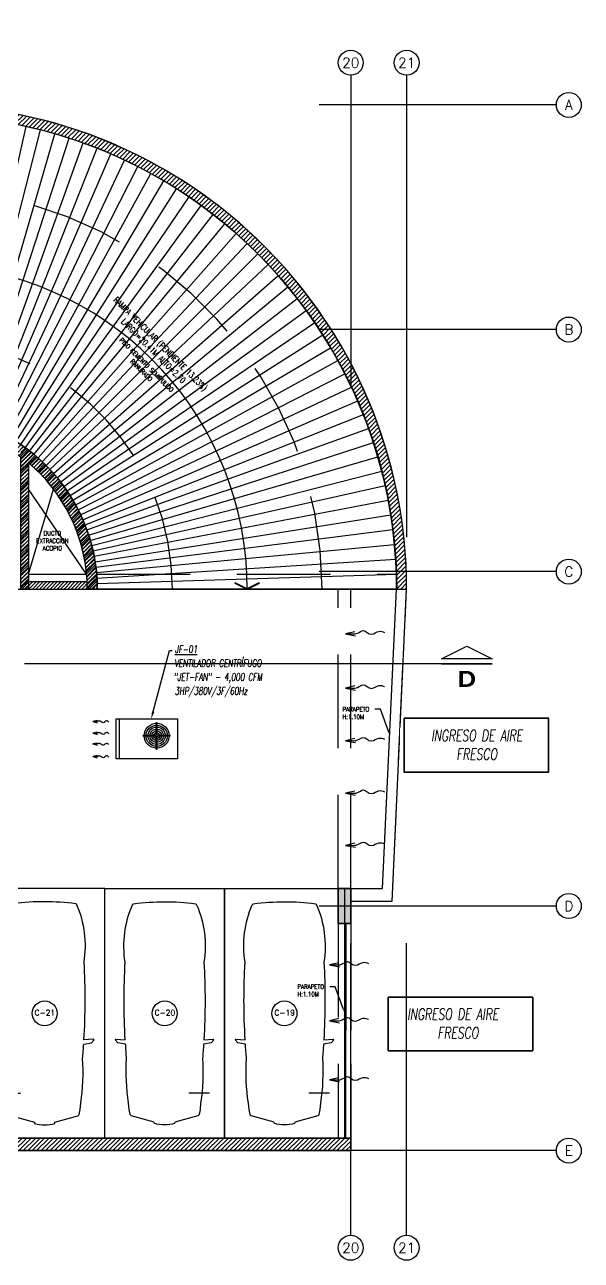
# Model space of a CAD drawing. Extents: x 226317 to 226469, y 8188101 to 8188260.
# Drawn here: x 226457.42 to 226468.58, y 8188149.46 to 8188174.22 of the extents above; entities that cross this region are included whole.
import ezdxf
from ezdxf.enums import TextEntityAlignment as Align

# ---------------------------------------------------------------- set-up
doc = ezdxf.new("R2010")
doc.units = 0
doc.header["$LTSCALE"] = 15
for name, pattern in [('CENTER', [2, 1.25, -0.25, 0.25, -0.25]), ('HIDDEN2', [0.1875, 0.125, -0.0625]), ('PHANTOM', [2.5, 1.25, -0.25, 0.25, -0.25, 0.25, -0.25]), ('PHANTOM2', [1.25, 0.625, -0.125, 0.125, -0.125, 0.125, -0.125])]:
    doc.linetypes.add(name, pattern=pattern)
doc.layers.get('0').update_dxf_attribs({"color": 250})
for name, color, linetype in [('A-EJES', 250, 'PHANTOM'), ('A-ESTRUCTURA-HATCH', 250, 'Continuous'), ('A-ESTRUCTURA-MUROS', 252, 'Continuous'), ('A-ESTRUCTURA-VIGAS', 250, 'HIDDEN2'), ('A-HATCH', 250, 'Continuous'), ('A-MOBILIARIO', 250, 'Continuous'), ('A-MURO BAJO', 250, 'Continuous'), ('A-NUMERO ESTAC', 250, 'Continuous'), ('A-PROYECCIONES', 250, 'HIDDEN2'), ('A-TEXTO-ACABADO PISO', 250, 'Continuous'), ('A-TEXTO-AMBIENTES', 252, 'Continuous'), ('A-TEXTO-INDICACIONES', 250, 'Continuous'), ('A_50_CortesElev', 250, 'CENTER'), ('L-06_EQ-FIN-CONT', 141, 'Continuous'), ('L12 Texto', 12, 'Continuous'), ('L3 Equipos y Ductos', 160, 'Continuous'), ('L4 Linea mediana', 191, 'Continuous'), ('L5 Linea mediana segmentada', 191, 'HIDDEN2'), ('L6 Linea fina', 141, 'Continuous'), ('MURO CF 120', 250, 'Continuous')]:
    doc.layers.add(name, color=color, linetype=linetype)
doc.layers.add('A-ESTRUCTURA-PLACAS', color=252, linetype='Continuous', lineweight=35)
doc.layers.add('A-MUROS', color=252, linetype='Continuous', lineweight=30)
doc.styles.add('JNV ING', font='romans.shx', dxfattribs={"width": 0.7, "oblique": 8, "height": 0.15})
doc.styles.add('R160-75', font='ariblk.ttf', dxfattribs={"height": 0.6})
doc.styles.add('ROMANS', font='romans.shx', dxfattribs={"width": 0.8})
doc.styles.add('TXT_COTAS', font='romans.shx', dxfattribs={"width": 0.8})
pattern_1 = [(45, (226441.93555, 8188203.057414), (-0.03535534, 0.03535534), [])]

# ---------------------------------------------------------------- blocks, each defined once
blk = doc.blocks.new('d')
for p, q in [((1.319, 3.242), (3.581, 8.799)), ((1.374, 3.219), (3.729, 8.737, 0)), ((1.475, 3.175), (4.002, 8.616, 0)), ((1.574, 3.127), (4.271, 8.486, 0)), ((1.671, 3.076), (4.535, 8.348, 0)), ((1.767, 3.022), (4.795, 8.201, 0)), ((1.861, 2.965), (5.05, 8.046, 0)), ((1.953, 2.905), (5.3, 7.884, 0)), ((2.043, 2.842), (5.545, 7.713, 0)), ((2.132, 2.777), (5.785, 7.535, 0)), ((2.218, 2.708), (6.019, 7.35, 0)), ((2.302, 2.637), (6.247, 7.157, 0)), ((2.383, 2.564), (6.469, 6.958, 0)), ((2.463, 2.488), (6.684, 6.751, 0)), ((2.54, 2.409), (6.893, 6.538, 0)), ((2.614, 2.328), (7.095, 6.318, 0)), ((2.686, 2.245), (7.29, 6.092, 0)), ((2.755, 2.159), (7.477, 5.86, 0)), ((2.822, 2.072), (7.658, 5.622, 0)), ((2.885, 1.982), (7.83, 5.379, 0)), ((2.946, 1.89), (7.996, 5.13, 0)), ((3.004, 1.797), (8.153, 4.877, 0)), ((3.059, 1.702), (8.302, 4.618, 0)), ((3.111, 1.605), (8.443, 4.355, 0)), ((3.16, 1.506), (8.576, 4.088, 0)), ((3.206, 1.406), (8.7, 3.816, 0)), ((3.248, 1.305), (8.815, 3.541, 0)), ((3.288, 1.202), (8.922, 3.263, 0)), ((3.324, 1.098), (9.02, 2.981, 0)), ((3.357, 0.993), (9.109, 2.696, 0)), ((3.386, 0.887), (9.19, 2.409, 0)), ((3.412, 0.781), (9.261, 2.119, 0)), ((3.435, 0.673), (9.323, 1.827, 0)), ((3.455, 0.565), (9.375, 1.533, 0)), ((3.471, 0.456), (9.419, 1.238, 0)), ((3.483, 0.347), (9.453, 0.941, 0)), ((3.492, 0.237), (9.478, 0.644, 0)), ((3.498, 0.127), (9.494, 0.346, 0)), ((3.5, 0.018), (9.5, 0.047, 0)), ((3.495, -0.202), (9.484, -0.549, 0)), ((3.499, -0.092), (9.497, -0.251, 0)), ((3.475, -0.421), (9.431, -1.144, 0)), ((3.487, -0.312), (9.462, -0.847, 0)), ((3.442, -0.639), (9.341, -1.733, 0)), ((3.46, -0.53), (9.39, -1.439, 0)), ((3.366, -0.96), (9.136, -2.605, 0)), ((3.395, -0.854), (9.213, -2.317, 0)), ((3.42, -0.746), (9.281, -2.026, 0)), ((3.299, -1.169), (8.954, -3.173, 0)), ((3.334, -1.065), (9.05, -2.89, 0)), ((3.175, -1.475), (8.616, -4.002, 0)), ((3.219, -1.374), (8.737, -3.729, 0)), ((3.261, -1.272), (8.85, -3.453, 0)), ((3.076, -1.671), (8.348, -4.535, 0)), ((3.127, -1.574), (8.486, -4.271, 0)), ((2.905, -1.953), (7.884, -5.3, 0)), ((2.965, -1.861), (8.046, -5.05, 0)), ((3.022, -1.767), (8.201, -4.795, 0)), ((2.708, -2.218), (7.35, -6.019, 0)), ((2.777, -2.132), (7.535, -5.785, 0)), ((2.842, -2.043), (7.713, -5.545, 0)), ((2.488, -2.463), (6.751, -6.684, 0)), ((2.564, -2.383), (6.958, -6.469, 0)), ((2.637, -2.302), (7.157, -6.247, 0)), ((2.245, -2.686), (6.092, -7.29, 0)), ((2.328, -2.614), (6.318, -7.095, 0)), ((2.409, -2.54), (6.538, -6.893, 0)), ((1.89, -2.946), (5.13, -7.996, 0)), ((1.982, -2.885), (5.379, -7.83, 0)), ((2.072, -2.822), (5.622, -7.658, 0)), ((2.159, -2.755), (5.86, -7.477, 0)), ((1.406, -3.206), (3.816, -8.7, 0)), ((1.506, -3.16), (4.088, -8.576, 0)), ((1.605, -3.111), (4.355, -8.443, 0)), ((1.702, -3.059), (4.618, -8.302, 0)), ((1.797, -3.004), (4.877, -8.153, 0)), ((-0.746, -3.42), (-2.026, -9.281, 0)), ((-0.639, -3.442), (-1.733, -9.341, 0)), ((-0.53, -3.46), (-1.439, -9.39, 0)), ((0.565, -3.455), (1.533, -9.375, 0)), ((0.673, -3.435), (1.827, -9.323, 0)), ((0.781, -3.412), (2.119, -9.261, 0)), ((0.887, -3.386), (2.409, -9.19, 0)), ((0.993, -3.357), (2.696, -9.109, 0)), ((1.098, -3.324), (2.981, -9.02, 0)), ((1.202, -3.288), (3.263, -8.922, 0)), ((1.305, -3.248), (3.541, -8.815, 0)), ((-0.421, -3.475), (-1.144, -9.431, 0)), ((-0.312, -3.487), (-0.847, -9.462, 0)), ((-0.202, -3.495), (-0.549, -9.484, 0)), ((-0.092, -3.499), (-0.251, -9.497, 0)), ((0.018, -3.5), (0.047, -9.5, 0)), ((0.127, -3.498), (0.346, -9.494, 0)), ((0.237, -3.492), (0.644, -9.478, 0)), ((0.347, -3.483), (0.941, -9.453, 0)), ((0.456, -3.471), (1.238, -9.419, 0))]:
    blk.add_line(p, q)
blk = doc.blocks.new('*U78')
at = {"ltscale": 0.5}
blk.add_line((2.1, 4.097), (1.687, 4.097), dxfattribs=at)
blk.add_lwpolyline([(0, 0), (2.4, 0), (2.4, 5), (0, 5)], close=True, dxfattribs=at)
blk.add_lwpolyline([(1.988, 3.029), (2.175, 3.018), (2.189, 3.033), (2.136, 3.092), (1.982, 3.115, 0.005253), (1.961, 3.403, 0.053235), (1.923, 4.298), (1.91, 4.424), (1.891, 4.525), (1.886, 4.535, 0.218656), (1.867, 4.551), (1.406, 4.68), (1.402, 4.708, 0.091554), (1.2, 4.734, 0.09162), (0.998, 4.709), (0.994, 4.682), (0.533, 4.552, 0.218656), (0.514, 4.536), (0.509, 4.527), (0.49, 4.425), (0.477, 4.3, 0.053235), (0.439, 3.404, 0.005253), (0.418, 3.116), (0.264, 3.093), (0.211, 3.034), (0.225, 3.019), (0.412, 3.03, 0.028265), (0.41, 1.476, 0.139924), (0.555, 0.325, 0.272148), (0.579, 0.306, 0.035353), (1.2, 0.266, 0.045639), (1.819, 0.305, 0.272148), (1.843, 0.324, 0.139889), (1.99, 1.475, 0.028265)], format="xyb", close=True, dxfattribs=at)
blk = doc.blocks.new('*U79')
at = {"ltscale": 0.5}
blk.add_line((2.102, 4.097), (1.69, 4.097), dxfattribs=at)
blk.add_lwpolyline([(0, 0), (2.405, 0), (2.405, 5), (0, 5)], close=True, dxfattribs=at)
blk.add_lwpolyline([(1.99, 3.029), (2.177, 3.018), (2.191, 3.033), (2.138, 3.092), (1.985, 3.115, 0.005253), (1.963, 3.403, 0.053235), (1.925, 4.298), (1.912, 4.424), (1.893, 4.525), (1.889, 4.535, 0.218656), (1.87, 4.551), (1.408, 4.68), (1.405, 4.708, 0.091554), (1.203, 4.734, 0.09162), (1, 4.709), (0.997, 4.682), (0.535, 4.552, 0.218656), (0.516, 4.536), (0.512, 4.527), (0.493, 4.425), (0.48, 4.3, 0.053235), (0.442, 3.404, 0.005253), (0.42, 3.116), (0.267, 3.093), (0.214, 3.034), (0.228, 3.019), (0.415, 3.03, 0.028265), (0.412, 1.476, 0.139924), (0.557, 0.325, 0.272148), (0.581, 0.306, 0.035353), (1.203, 0.266, 0.045639), (1.822, 0.305, 0.272148), (1.846, 0.324, 0.139889), (1.993, 1.475, 0.028265)], format="xyb", close=True, dxfattribs=at)
blk = doc.blocks.new('EST P2')
at = {"layer": 'A-ESTRUCTURA-HATCH'}
h = blk.add_hatch(dxfattribs=at)
h.set_pattern_fill('ANSI31', color=256, scale=0.02)
h.set_pattern_definition([(45, (-226392.07709, -8188163.05961), (-0.04490128060535, 0.04490128060535), [])])
h.paths.add_polyline_path([(-3.61, 5.05), (-3.61, 4.85), (-44.785, 4.85), (-44.785, -0.15), (-46.99, -0.15), (-46.99, -11.15), (-3.61, -11.15), (-3.61, -11.4), (-47.24, -11.4), (-47.24, 0.15), (-45.035, 0.15), (-45.035, 5.05)])
h.paths.add_polyline_path([(5.876, 4.85), (5.876, 5.05), (35.53, 5.05), (35.53, 4.85)])
h.paths.add_polyline_path([(35.58, -11.15), (71.88, -11.15), (71.88, -11.4), (35.58, -11.4)])
h.paths.add_polyline_path([(-3.56, -11.15), (35.53, -11.15), (35.53, -11.4), (-3.56, -11.4)])
edge = h.paths.add_edge_path()
edge.add_arc((63.301, -0.15), 9.7, 360, 540)
edge.add_line((53.601, -0.15), (53.801, -0.15))
edge.add_arc((63.301, -0.15), 9.5, 0, 180, ccw=False)
edge.add_line((72.801, -0.15), (73.001, -0.15))
h.paths.add_polyline_path([(47.915, 5.05), (35.58, 5.05), (35.58, 4.85), (47.915, 4.85)])
edge = h.paths.add_edge_path()
edge.add_arc((63.301, -0.15), 3.3, 0.0011, 49.9945)
edge.add_line((65.422, 2.378), (65.422, -0.15))
edge.add_line((65.422, -0.15), (65.272, -0.15))
edge.add_line((65.272, -0.15), (65.272, 2.496))
edge.add_arc((63.301, -0.15), 3.3, 53.3155, 179.9999)
edge.add_line((60.001, -0.15), (59.801, -0.15))
edge.add_arc((63.301, -0.15), 3.5, 0.001, 179.9999, ccw=False)
edge.add_line((66.801, -0.15), (66.601, -0.15))
edge.add_line((66.601, -0.15), (66.601, -0.15))
h.paths.add_polyline_path([(51.865, 4.85), (53.376, 4.85), (53.376, 5.05), (51.865, 5.05)])
h = blk.add_hatch(color=256, dxfattribs=at)
h.dxf.hatch_style = 1
h.paths.add_polyline_path([(1.925, -0.151), (-0.175, -0.151), (-0.175, 4.85), (-3.56, 4.85), (-3.56, 5.05), (3.775, 5.05), (3.775, 3.2), (3.625, 3.2), (3.625, 4.85), (-0.025, 4.85), (-0.025, 2.2), (3.775, 2.2), (3.775, 2.05), (-0.025, 2.05), (-0.025, 0), (1.925, 0)])
h.paths.add_polyline_path([(51.865, 5.05), (47.915, 5.05), (47.915, -0.15), (50.25, -0.15), (50.25, 0), (48.065, 0), (48.065, 2.05), (50.015, 2.05), (50.015, 2.2), (48.065, 2.2), (48.065, 4.85), (51.715, 4.85), (51.715, 1.9), (51.865, 1.9)])
h.paths.add_polyline_path([(71.63, -6.15), (71.88, -6.15), (71.88, -6.85), (71.63, -6.85)])
h.paths.add_polyline_path([(64.42, -6.15), (64.67, -6.15), (64.67, -6.85), (64.42, -6.85)])
h.paths.add_polyline_path([(57.21, -6.15), (57.46, -6.15), (57.46, -6.85), (57.21, -6.85)])
h.paths.add_polyline_path([(50, -6.15), (50.25, -6.15), (50.25, -6.85), (50, -6.85)])
h.paths.add_polyline_path([(42.79, -6.15), (43.04, -6.15), (43.04, -6.85), (42.79, -6.85)])
h.paths.add_polyline_path([(42.79, 0.55), (43.04, 0.55), (43.04, -0.15), (42.79, -0.15)])
h.paths.add_polyline_path([(35.58, -6.15), (35.83, -6.15), (35.83, -6.85), (35.58, -6.85)])
h.paths.add_polyline_path([(35.58, 0.55), (35.83, 0.55), (35.83, -0.15), (35.58, -0.15)])
h.paths.add_polyline_path([(35.28, -6.15), (35.53, -6.15), (35.53, -6.85), (35.28, -6.85)])
h.paths.add_polyline_path([(35.28, 0.55), (35.53, 0.55), (35.53, -0.15), (35.28, -0.15)])
h.paths.add_polyline_path([(30.28, -6.15), (30.53, -6.15), (30.53, -6.85), (30.28, -6.85)])
h.paths.add_polyline_path([(30.28, 0.55), (30.53, 0.55), (30.53, -0.15), (30.28, -0.15)])
h.paths.add_polyline_path([(23.07, -6.15), (23.32, -6.15), (23.32, -6.85), (23.07, -6.85)])
h.paths.add_polyline_path([(23.07, 0.55), (23.32, 0.55), (23.32, -0.15), (23.07, -0.15)])
h.paths.add_polyline_path([(18.07, -6.15), (18.32, -6.15), (18.32, -6.85), (18.07, -6.85)])
h.paths.add_polyline_path([(18.07, 0.55), (18.32, 0.55), (18.32, -0.15), (18.07, -0.15)])
h.paths.add_polyline_path([(10.86, -6.15), (11.11, -6.15), (11.11, -6.85), (10.86, -6.85)])
h.paths.add_polyline_path([(10.86, 0.55), (11.11, 0.55), (11.11, -0.15), (10.86, -0.15)])
h.paths.add_polyline_path([(3.65, -6.15), (3.9, -6.15), (3.9, -6.85), (3.65, -6.85)])
h.paths.add_polyline_path([(3.626, 0.55), (3.9, 0.55), (3.9, -0.15), (3.626, -0.15)])
h.paths.add_polyline_path([(-3.56, -6.15), (-3.31, -6.15), (-3.31, -6.85), (-3.56, -6.85)])
h.paths.add_polyline_path([(-3.56, 0.55), (-3.31, 0.55), (-3.31, -0.15), (-3.56, -0.15)])
h.paths.add_polyline_path([(-3.86, -6.15), (-3.61, -6.15), (-3.61, -6.85), (-3.86, -6.85)])
h.paths.add_polyline_path([(-3.86, 0.55), (-3.61, 0.55), (-3.61, -0.15), (-3.86, -0.15)])
h.paths.add_polyline_path([(-11.07, -6.15), (-10.82, -6.15), (-10.82, -6.85), (-11.07, -6.85)])
h.paths.add_polyline_path([(-11.07, 0.55), (-10.82, 0.55), (-10.82, -0.15), (-11.07, -0.15)])
h.paths.add_polyline_path([(-18.28, -6.15), (-18.03, -6.15), (-18.03, -6.85), (-18.28, -6.85)])
h.paths.add_polyline_path([(-18.28, 0.55), (-18.03, 0.55), (-18.03, -0.15), (-18.28, -0.15)])
h.paths.add_polyline_path([(-25.49, -6.15), (-25.24, -6.15), (-25.24, -6.85), (-25.49, -6.85)])
h.paths.add_polyline_path([(-25.49, 0.55), (-25.24, 0.55), (-25.24, -0.15), (-25.49, -0.15)])
h.paths.add_polyline_path([(-32.7, -6.15), (-32.45, -6.15), (-32.45, -6.85), (-32.7, -6.85)])
h.paths.add_polyline_path([(-32.7, 0.55), (-32.45, 0.55), (-32.45, -0.15), (-32.7, -0.15)])
h.paths.add_polyline_path([(-39.91, -6.15), (-39.66, -6.15), (-39.66, -6.85), (-39.91, -6.85)])
h.paths.add_polyline_path([(-39.91, 0.55), (-39.66, 0.55), (-39.66, -0.15), (-39.91, -0.15)])
at = {"layer": 'A-ESTRUCTURA-MUROS'}
for points in [[(73.001, -0.15, 1), (53.601, -0.15), (53.801, -0.15, -1), (72.801, -0.15)], [(66.601, -0.15, 0.221665), (65.422, 2.378), (65.422, -0.15), (65.272, -0.15), (65.272, 2.496, 0.616916), (60.001, -0.15), (59.801, -0.15, -0.99999), (66.801, -0.15), (66.601, -0.15)]]:
    blk.add_lwpolyline(points, format="xyb", close=True, dxfattribs=at)
blk.add_lwpolyline([(35.58, -11.15), (71.88, -11.15), (71.88, -11.4), (35.58, -11.4)], close=True, dxfattribs=at)
at = {"layer": 'A-ESTRUCTURA-PLACAS'}
blk.add_lwpolyline([(71.63, -6.15), (71.88, -6.15), (71.88, -6.85), (71.63, -6.85)], close=True, dxfattribs=at)
at = {"layer": 'A-ESTRUCTURA-VIGAS'}
for points in [[(65.422, 0.15), (66.587, 0.15)], [(66.788, 0.15), (72.796, 0.15)], [(65.422, -0.15), (66.597, -0.15)], [(66.801, -0.15), (72.801, -0.15)], [(71.63, -6.15), (71.63, -0.15)], [(71.88, -6.15), (71.88, -0.15)], [(71.88, -6.4), (72.709, -6.4), (73.001, -0.15)], [(71.63, -6.85), (71.63, -11.15)], [(71.88, -6.85), (71.88, -11.15)]]:
    blk.add_lwpolyline(points, dxfattribs=at)
blk = doc.blocks.new('EJES 1P')
at = {"layer": 'A-EJES', "linetype": 'PHANTOM2'}
for points in [[(116.89, 5.099), (116.89, -1.121)], [(118.01, 5.099), (118.01, -4.158)], [(121.013, 4.5), (116.257, 4.5)], [(121.013, 0), (116.257, 0)], [(121.013, -4.85), (116.257, -4.85)], [(121.013, -11.55), (116.257, -11.55)], [(116.89, -18.151), (116.89, -12.292)], [(118.01, -18.151), (118.01, -12.292)], [(121.013, -16.45), (116.257, -16.45)]]:
    blk.add_lwpolyline(points, dxfattribs=at)
at = {"layer": 'A-EJES', "linetype": 'Continuous'}
for centre in [(116.89, 5.346), (118.01, 5.346), (121.26, 4.5), (121.26, 0), (121.26, -4.85), (121.26, -11.55), (121.26, -16.45), (116.89, -18.398), (118.01, -18.398)]:
    blk.add_circle(centre, 0.25, dxfattribs=at)
at = {"layer": 'A-EJES', "linetype": 'Continuous', "style": 'ROMANS'}
for s, p in [('20', (116.89, 5.346)), ('21', (118.01, 5.346)), ('A', (121.26, 4.5)), ('B', (121.26, 0)), ('C', (121.26, -4.85)), ('D', (121.26, -11.55)), ('E', (121.26, -16.45)), ('20', (116.89, -18.398)), ('21', (118.01, -18.398))]:
    blk.add_text(s, height=0.2, dxfattribs=at).set_placement(p, align=Align.MIDDLE_CENTER)
blk = doc.blocks.new('*U70')
blk.add_line((-5.08, 3), (5.08, 3))
blk.add_lwpolyline([(5.08, 4.02), (-5.08, 4.02), (0, 6.56)], close=True)
at = {"linetype": 'Continuous', "style": 'R160-75'}
blk.add_attdef('A', text='', height=0.3, dxfattribs=at).set_placement((0, 0), align=Align.MIDDLE_CENTER)
blk = doc.blocks.new('Cortes-Elev.')
at = {"layer": 'A_50_CortesElev', "linetype": 'CENTER', "ltscale": 0.5}
blk.add_lwpolyline([(103.931, 28.354), (-19.094, 28.354)], dxfattribs=at)
ref = blk.add_blockref('*U70', (103.423, 28.054), dxfattribs=dict(at, xscale=0.1000000000000001, yscale=0.1000000000000001, zscale=-0.1000000000000001))
ref.add_attrib('A', 'D', dxfattribs={"layer": '0', "linetype": 'Continuous', "extrusion": (0, 0, -1), "height": 0.32, "rotation": 180, "style": 'R160-75'}).set_placement((-103.423, 28.054), align=Align.MIDDLE)
blk = doc.blocks.new('EJE')
at = {"linetype": 'Continuous'}
blk.add_circle((0, 0), 0.5, dxfattribs=at)
at = {"layer": 'A-TEXTO-INDICACIONES', "style": 'ROMANS'}
blk.add_attdef('EJE', text='', height=0.22, rotation=0, dxfattribs=at).set_placement((0.007, 0.028), align=Align.MIDDLE_CENTER)

msp = doc.modelspace()

# ---------------------------------------------------------------- hatches: boundary and pattern name
at = {"layer": 'MURO CF 120'}
h = msp.add_hatch(dxfattribs=at)
h.set_pattern_fill('_USER', color=8, scale=0.05, angle=45, style=0, pattern_type=0)
h.set_pattern_definition(pattern_1)
edge = h.paths.add_edge_path()
edge.add_line((226457.3452, 8188165.8048), (226457.3492, 8188165.556))
edge.add_arc((226455.3778, 8188162.9096), 3.3, 2.61008, 53.31546, ccw=False)
edge.add_line((226458.6743, 8188163.0599), (226458.8745, 8188163.0599))
edge.add_arc((226455.3792, 8188162.9109), 3.4986, 2.44084, 55.808)
h = msp.add_hatch(dxfattribs=at)
h.set_pattern_fill('_USER', color=8, scale=0.05, angle=45, style=0, pattern_type=0)
h.set_pattern_definition(pattern_1)
h.paths.add_polyline_path([(226457.3492, 8188165.556), (226457.3493, 8188163.0596), (226457.4993, 8188163.0594), (226457.4993, 8188165.4373)])
h = msp.add_hatch(dxfattribs=at)
h.set_pattern_fill('_USER', color=8, scale=0.05, angle=45, style=0, pattern_type=0)
h.set_pattern_definition(pattern_1)
h.paths.add_polyline_path([(226457.3493, 8188163.0596), (226457.3493, 8188162.9096), (226458.8786, 8188162.9101), (226458.8745, 8188163.0599)])

# ---------------------------------------------------------------- linework, layer by layer
at = {"color": 8}
for p, q in [((226458.6641, 8188163.2096), (226457.4992, 8188164.9096)), ((226457.4993, 8188163.2096), (226458.0026, 8188164.9097)), ((226457.4993, 8188163.2096), (226458.6641, 8188163.2096))]:
    msp.add_line(p, q, dxfattribs=at)
at = {"color": 8, "const_width": 0.0375}
msp.add_lwpolyline([(226462.1303, 8188163.0347), (226461.8803, 8188162.9097), (226461.6303, 8188163.0347)], dxfattribs=at)
at = {"color": 8}
msp.add_arc((226455.3828, 8188162.9097), 6.5, 0.00072, 170.17822, dxfattribs=at)
at = {"layer": 'A-MURO BAJO', "color": 8}
for p, q in [((226464.8782, 8188162.9098), (226458.8782, 8188162.9097)), ((226464.5974, 8188156.9096), (226464.8775, 8188162.91)), ((226464.7859, 8188156.6596), (226465.0778, 8188162.9096)), ((226463.9571, 8188156.9096), (226464.5974, 8188156.9096)), ((226463.9571, 8188156.6596), (226464.7859, 8188156.6596)), ((226463.8571, 8188156.2096), (226463.853, 8188151.9096)), ((226463.9571, 8188156.2096), (226463.953, 8188151.9096))]:
    msp.add_line(p, q, dxfattribs=at)
at = {"layer": 'A-MUROS', "color": 8}
for p, q in [((226457.4992, 8188165.4373), (226457.4993, 8188163.0596)), ((226454.3693, 8188162.9096), (226458.8782, 8188162.9097)), ((226457.4993, 8188163.0596), (226458.6743, 8188163.0597)), ((226464.8778, 8188162.9097), (226465.0778, 8188162.9097)), ((226463.953, 8188151.9096), (226463.953, 8188151.6596))]:
    msp.add_line(p, q, dxfattribs=at)
at = {"layer": 'A-MUROS'}
for p, q in [((226463.953, 8188151.9096), (226345.0871, 8188151.9096)), ((226344.8371, 8188151.6596), (226463.953, 8188151.6596))]:
    msp.add_line(p, q, dxfattribs=at)
at = {"layer": 'A-MUROS', "color": 8}
msp.add_lwpolyline([(226463.7071, 8188156.9096), (226463.9571, 8188156.9096), (226463.9571, 8188156.2096), (226463.7071, 8188156.2096)], close=True, dxfattribs=at)
for centre, radius, start, end in [((226455.3778, 8188162.9096), 9.7, 0.00096, 180.001), ((226455.3778, 8188162.9096), 9.5, 0.00042, 180.00101), ((226455.3778, 8188162.9096), 3.5, 0.001, 180.001), ((226455.3777, 8188162.9096), 3.3, 2.60632, 49.99374)]:
    msp.add_arc(centre, radius, start, end, dxfattribs=at)
at = {"layer": 'A-PROYECCIONES', "color": 8}
for radius, end in [(8, 170.17674), (5, 170.18058)]:
    msp.add_arc((226455.3828, 8188162.9097), radius, 0.00072, end, dxfattribs=at)
at = {"layer": 'A-TEXTO-INDICACIONES', "color": 8, "linetype": 'ByBlock', "lineweight": -2}
for p, q in [((226464.5512, 8188160.5015), (226464.4407, 8188160.5015)), ((226463.646, 8188154.9425), (226463.5355, 8188154.9425))]:
    msp.add_line(p, q, dxfattribs=at)
for points in [[(226464.7186, 8188160.0419), (226464.5512, 8188160.5015)], [(226463.8133, 8188154.4829), (226463.646, 8188154.9425)]]:
    msp.add_lwpolyline(points, dxfattribs=at)
at = {"layer": 'A-TEXTO-INDICACIONES', "color": 8}
for points in [[(226464.7295, 8188160.0459), (226464.7425, 8188159.9761), (226464.7076, 8188160.0379)], [(226463.8243, 8188154.4869), (226463.8373, 8188154.4171), (226463.8023, 8188154.4789)]]:
    msp.add_solid(points, dxfattribs=at)
at = {"layer": 'L-06_EQ-FIN-CONT', "color": 8}
for p, q in [((226458.8806, 8188160.2768), (226458.7882, 8188160.2581)), ((226458.7882, 8188160.2581), (226458.8772, 8188160.231)), ((226458.8806, 8188160.0423), (226458.7882, 8188160.0237)), ((226458.7882, 8188160.0237), (226458.8772, 8188159.9966)), ((226458.8806, 8188159.8256), (226458.7882, 8188159.8069)), ((226458.7882, 8188159.8069), (226458.8772, 8188159.7798)), ((226458.8806, 8188159.5754), (226458.7882, 8188159.5567)), ((226458.7882, 8188159.5567), (226458.8772, 8188159.5296))]:
    msp.add_line(p, q, dxfattribs=at)
for points in [[(226459.1117, 8188160.2442), (226459.0647, 8188160.2694), (226458.9968, 8188160.2329), (226458.9376, 8188160.2644), (226458.8791, 8188160.2585), (226458.7882, 8188160.2581)], [(226459.1117, 8188160.0097), (226459.0647, 8188160.035), (226458.9968, 8188159.9984), (226458.9376, 8188160.03), (226458.8791, 8188160.0241), (226458.7882, 8188160.0237)], [(226459.1117, 8188159.793), (226459.0647, 8188159.8182), (226458.9968, 8188159.7817), (226458.9376, 8188159.8132), (226458.8791, 8188159.8073), (226458.7882, 8188159.8069)], [(226459.1117, 8188159.5428), (226459.0647, 8188159.568), (226458.9968, 8188159.5315), (226458.9376, 8188159.563), (226458.8791, 8188159.5571), (226458.7882, 8188159.5567)]]:
    msp.add_spline(points, degree=3, dxfattribs=at)
at = {"layer": 'L3 Equipos y Ductos', "color": 8}
for p, q in [((226459.2578, 8188159.5096), (226459.2578, 8188160.3096)), ((226459.2578, 8188160.3096), (226460.4878, 8188160.3096)), ((226460.4878, 8188160.3096), (226460.4878, 8188159.5096)), ((226460.4878, 8188159.5096), (226459.2578, 8188159.5096))]:
    msp.add_line(p, q, dxfattribs=at)
at = {"layer": 'L4 Linea mediana', "color": 8}
for radius in [0.25, 0.2118, 0.1735, 0.1353, 0.0971, 0.0588, 0.0206]:
    msp.add_circle((226460.0685, 8188159.9705), radius, dxfattribs=at)
at = {"layer": 'L5 Linea mediana segmentada', "color": 8}
msp.add_line((226459.3235, 8188159.5096), (226459.3235, 8188160.3096), dxfattribs=at)
at = {"layer": 'L6 Linea fina', "color": 8}
for p, q in [((226464.0412, 8188162.0538, 0), (226463.8548, 8188162.0113, 0)), ((226463.8548, 8188162.0113, 0), (226464.0544, 8188161.9718, 0)), ((226459.9987, 8188160.4544), (226460.329, 8188161.6797)), ((226460.329, 8188161.6797), (226460.379, 8188161.6797)), ((226464.0412, 8188160.9688, 0), (226463.8548, 8188160.9263, 0)), ((226463.8548, 8188160.9263, 0), (226464.0544, 8188160.8868, 0)), ((226460.0609, 8188159.9897), (226460.0609, 8188160.238)), ((226460.0609, 8188160.238), (226460.0761, 8188160.238)), ((226460.0761, 8188159.9897), (226460.0761, 8188160.238)), ((226460.0493, 8188159.9782), (226459.801, 8188159.9782)), ((226459.801, 8188159.9629), (226459.801, 8188159.9782)), ((226460.0493, 8188159.9629), (226459.801, 8188159.9629)), ((226460.0609, 8188159.703), (226460.0609, 8188159.9514)), ((226460.0761, 8188159.703), (226460.0761, 8188159.9514)), ((226460.336, 8188159.9782), (226460.0876, 8188159.9782)), ((226460.336, 8188159.9629), (226460.0876, 8188159.9629)), ((226460.336, 8188159.9629), (226460.336, 8188159.9782)), ((226464.0412, 8188159.9147, 0), (226463.8548, 8188159.8723, 0)), ((226463.8548, 8188159.8723, 0), (226464.0544, 8188159.8327, 0)), ((226460.0609, 8188159.703), (226460.0761, 8188159.703)), ((226464.0412, 8188158.8607, 0), (226463.8548, 8188158.8182, 0)), ((226463.8548, 8188158.8182, 0), (226464.0544, 8188158.7787, 0)), ((226464.0412, 8188157.8177, 0), (226463.8548, 8188157.7752, 0)), ((226463.8548, 8188157.7752, 0), (226464.0544, 8188157.7357, 0)), ((226463.7201, 8188155.4216), (226463.5337, 8188155.3791)), ((226463.5337, 8188155.3791), (226463.7332, 8188155.3396)), ((226463.7201, 8188154.3026), (226463.5337, 8188154.2601)), ((226463.5337, 8188154.2601), (226463.7332, 8188154.2206)), ((226463.7201, 8188153.117), (226463.5337, 8188153.0745)), ((226463.5337, 8188153.0745), (226463.7332, 8188153.035))]:
    msp.add_line(p, q, dxfattribs=at)
at = {"layer": 'L6 Linea fina', "color": 8, "lineweight": 35}
for p, q in [((226464.7102, 8188154.7359), (226467.6062, 8188154.7359)), ((226464.7102, 8188153.6573), (226464.7102, 8188154.7359)), ((226467.6062, 8188154.7359), (226467.6062, 8188153.6573)), ((226467.6062, 8188153.6573), (226464.7102, 8188153.6573))]:
    msp.add_line(p, q, dxfattribs=at)
at = {"layer": 'L6 Linea fina', "color": 8}
for points in [[(226463.8548, 8188162.0113, 0), (226463.9416, 8188162.0241, 0), (226464.0643, 8188161.9794, 0), (226464.2358, 8188162.133, 0), (226464.3348, 8188161.9421, 0), (226464.5172, 8188162.0859, 0), (226464.5982, 8188162.0558, 0), (226464.6341, 8188162.0425, 0)], [(226463.8548, 8188160.9263, 0), (226463.9416, 8188160.9391, 0), (226464.0643, 8188160.8944, 0), (226464.2358, 8188161.048, 0), (226464.3348, 8188160.8571, 0), (226464.5172, 8188161.0009, 0), (226464.5982, 8188160.9709, 0), (226464.6341, 8188160.9575, 0)], [(226463.8548, 8188159.8723, 0), (226463.9416, 8188159.8851, 0), (226464.0643, 8188159.8403, 0), (226464.2358, 8188159.9939, 0), (226464.3348, 8188159.8031, 0), (226464.5172, 8188159.9468, 0), (226464.5982, 8188159.9168, 0), (226464.6341, 8188159.9035, 0)], [(226463.8548, 8188158.8182, 0), (226463.9416, 8188158.831, 0), (226464.0643, 8188158.7863, 0), (226464.2358, 8188158.9399, 0), (226464.3348, 8188158.749, 0), (226464.5172, 8188158.8928, 0), (226464.5982, 8188158.8627, 0), (226464.6341, 8188158.8494, 0)], [(226463.8548, 8188157.7752, 0), (226463.9416, 8188157.788, 0), (226464.0643, 8188157.7433, 0), (226464.2358, 8188157.8968, 0), (226464.3348, 8188157.706, 0), (226464.5172, 8188157.8498, 0), (226464.5982, 8188157.8197, 0), (226464.6341, 8188157.8064, 0)], [(226463.5337, 8188155.3791), (226463.6204, 8188155.3919), (226463.7432, 8188155.3472), (226463.9147, 8188155.5008), (226464.0136, 8188155.3099), (226464.1961, 8188155.4537), (226464.2771, 8188155.4236), (226464.313, 8188155.4103)], [(226463.5337, 8188154.2601), (226463.6204, 8188154.2729), (226463.7432, 8188154.2282), (226463.9147, 8188154.3818), (226464.0136, 8188154.1909), (226464.1961, 8188154.3347), (226464.2771, 8188154.3046), (226464.313, 8188154.2913)], [(226463.5337, 8188153.0745), (226463.6204, 8188153.0873), (226463.7432, 8188153.0426), (226463.9147, 8188153.1961), (226464.0136, 8188153.0053), (226464.1961, 8188153.1491), (226464.2771, 8188153.119), (226464.313, 8188153.1057)]]:
    msp.add_open_spline(points, degree=3, knots=[0, 0, 0, 0, 0.05246837, 0.08070492, 0.13004749, 0.16006701, 0.18399255, 0.18399255, 0.18399255, 0.18399255], dxfattribs=at)
msp.add_solid([(226460.0228, 8188160.4479), (226459.9596, 8188160.3096), (226459.9745, 8188160.4609)], dxfattribs=at)

# ---------------------------------------------------------------- block references
for name, p in [('EJES 1P', (226347.0678, 8188168.1096)), ('EST P2', (226392.0771, 8188163.0596))]:
    msp.add_blockref(name, p)
at = {"layer": 'A-HATCH', "color": 8, "rotation": 102.3141185683093}
msp.add_blockref('d', (226455.3778, 8188162.9096), dxfattribs=at)
at = {"layer": 'A-MOBILIARIO', "color": 8, "rotation": 180.0000007056432}
msp.add_blockref('*U79', (226459.0271, 8188156.9096), dxfattribs=at)
at = {"layer": 'A-MOBILIARIO', "color": 8, "xscale": -1, "rotation": 179.9999992943567}
for name, p in [('*U78', (226459.0271, 8188156.9096)), ('*U79', (226461.4271, 8188156.9096))]:
    msp.add_blockref(name, p, dxfattribs=at)
at = {"layer": 'A-NUMERO ESTAC', "color": 8, "xscale": 0.5, "yscale": 0.5, "zscale": 0.5}
for p, values in [((226457.8246, 8188154.4087), {'EJE': 'C-21'}), ((226460.2296, 8188154.4087), {'EJE': 'C-20'}), ((226462.6296, 8188154.4087), {'EJE': 'C-19'})]:
    msp.add_blockref('EJE', p, dxfattribs=at).add_auto_attribs(values)
at = {"layer": 'A_50_CortesElev'}
msp.add_blockref('Cortes-Elev.', (226362.8621, 8188133.0552), dxfattribs=at)

# ---------------------------------------------------------------- texts
at = {"layer": 'A-TEXTO-ACABADO PISO', "color": 8, "insert": (226459.8997, 8188167.4316), "char_height": 0.09, "attachment_point": 2, "rotation": 315, "style": 'ROMANS'}
msp.add_mtext_dynamic_manual_height_columns('PISO CEMENTO SEMIPULIDO RANURADO', width=1.586307, gutter_width=12.5, heights=[0], dxfattribs=at)
at = {"layer": 'A-TEXTO-AMBIENTES', "color": 8, "insert": (226460.1885, 8188167.8653, -0.0001), "char_height": 0.12, "width": 5.062903, "attachment_point": 2, "rotation": 315, "style": 'ROMANS'}
msp.add_mtext('RAMPA VEHICULAR (PENDIENTE 13.23%)\\PLARGO=20.41M ALTO=2.70', dxfattribs=at)
at = {"layer": 'A-TEXTO-INDICACIONES', "color": 8, "char_height": 0.09}
for s, insert, width, attachment_point, style in [('DUCTO EXTRACCION ACOPIO', (226457.9785, 8188163.8772), 0.765277, 5, 'ROMANS'), ('\\pxsm1,ql,t16;PARAPETO\\PH:1.10M', (226464.3907, 8188160.5465), 0.597936, 3, 'TXT_COTAS'), ('\\pxsm1,ql,t16;PARAPETO\\PH:1.10M', (226463.4855, 8188154.9875), 0.597936, 3, 'TXT_COTAS')]:
    msp.add_mtext(s, dxfattribs=dict(at, insert=insert, width=width, attachment_point=attachment_point, style=style))
at = {"layer": 'L12 Texto', "color": 8, "style": 'JNV ING', "oblique": 8, "width": 0.7}
for s, p in [('INGRESO DE AIRE', (226465.0889, 8188154.2792)), ('FRESCO', (226465.6987, 8188153.9042))]:
    msp.add_text(s, height=0.225, dxfattribs=at).set_placement(p)
at = {"layer": 'L6 Linea fina', "color": 8, "style": 'JNV ING', "oblique": 8, "width": 0.7}
for s, p in [('%%UJF-01', (226460.434, 8188161.6297)), ('VENTILADOR CENTRÍFUGO', (226460.4229, 8188161.3511)), ('"JET-FAN" - 4,000 CFM', (226460.4099, 8188161.0725)), ('3HP/380V/3F/60Hz', (226460.43, 8188160.794))]:
    msp.add_text(s, height=0.15, dxfattribs=at).set_placement(p)

# ---------------------------------------------------------------- next in the draw order: texts
at = {"layer": 'L12 Texto', "color": 8, "ltscale": 1.5, "insert": (226464.9869, 8188160.089, 0), "char_height": 0.225, "attachment_point": 1, "style": 'JNV ING', "bg_fill": 3, "box_fill_scale": 1.2, "bg_fill_color": 256, "bg_fill_transparency": 0}
msp.add_mtext_dynamic_manual_height_columns('\\pxqc;INGRESO DE AIRE\\PFRESCO', width=2.992282, gutter_width=1.125, heights=[0], dxfattribs=at)

# ---------------------------------------------------------------- next in the draw order: linework, layer by layer
at = {"layer": 'L6 Linea fina', "color": 8, "lineweight": 35, "elevation": 0}
msp.add_lwpolyline([(226465.0272, 8188160.3206), (226467.9232, 8188160.3206), (226467.9232, 8188159.242), (226465.0272, 8188159.242)], close=True, dxfattribs=at)

doc.saveas('drawing.dxf')
